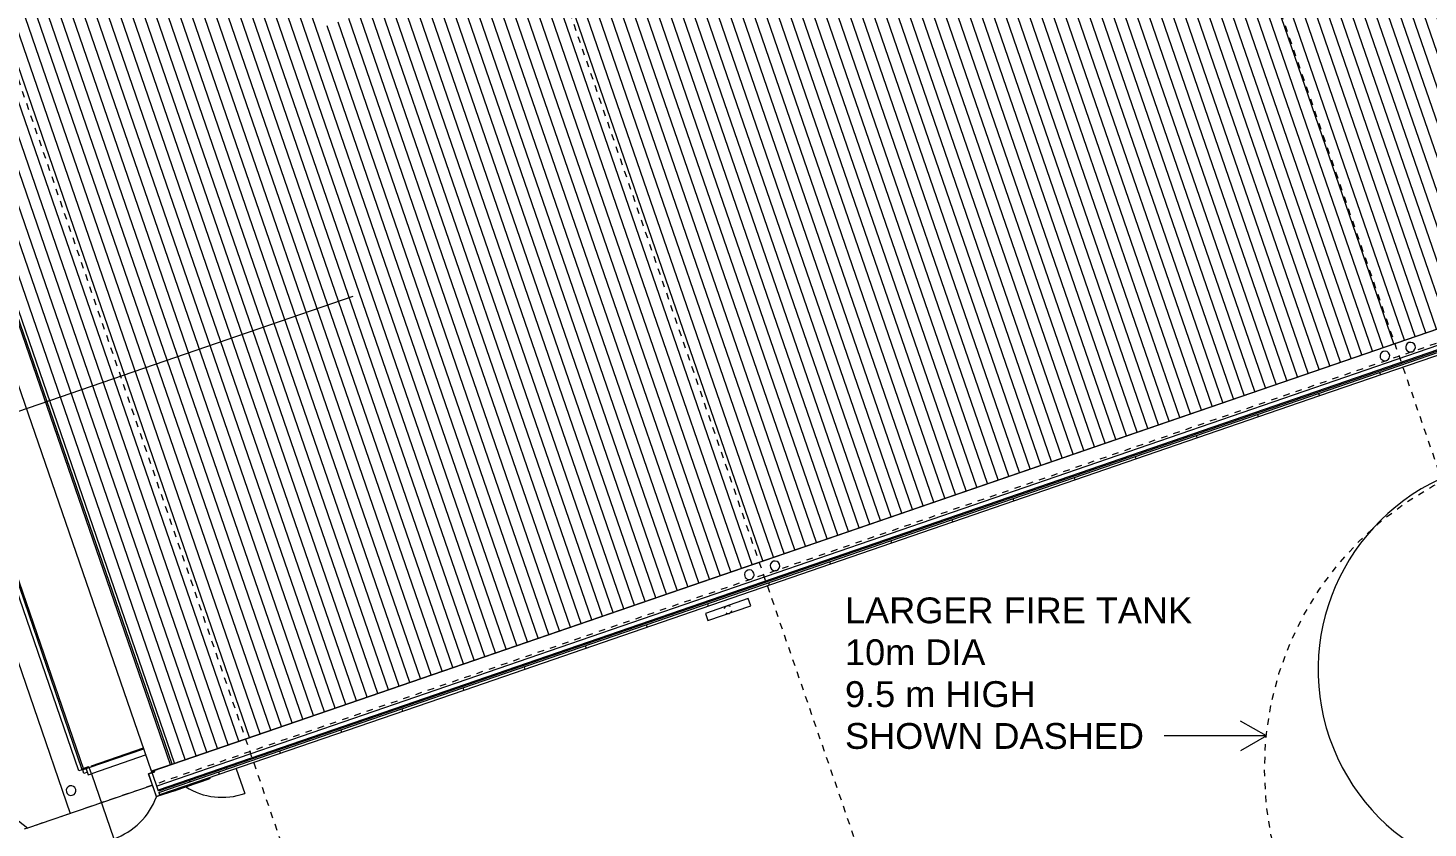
# Model space of a CAD drawing. Header units: metres. Extents: x -2477 to -2336, y 3945 to 4052.
# Drawn here: x -2448.5 to -2426.84, y 3956.71 to 3969.1 of the extents above; entities that cross this region are included whole.
import ezdxf

# ---------------------------------------------------------------- set-up
doc = ezdxf.new("R2010")
doc.units = ezdxf.units.M
doc.linetypes.add('03 Dash Tight', pattern=[0.0045, 0.003, -0.0015])
doc.linetypes.add('Grid Line', pattern=[0.021, 0.012, -0.003, 0.003, -0.003])
for name, color, linetype, lineweight in [('A-DETL', 90, 'Continuous', 13), ('A-DOOR', 31, 'Continuous', 5), ('A-FLOR', 192, 'Continuous', 5), ('A-GENM', 13, 'Continuous', 5), ('A-GLAZ-CWMG', 51, 'Continuous', 5), ('A-ROOF', 132, 'Continuous', 5), ('A-ROOF-OTLN', 132, 'Continuous', 5), ('A-ROOF-PATT', 132, 'Continuous', 5), ('A-WALL', 113, 'Continuous', 5), ('C-PRKG', 70, 'Continuous', 5), ('C-TOPO', 7, 'Continuous', 5), ('F-FIRE', 13, 'Continuous', 5), ('G-ANNO-SYMB', 111, 'Continuous', 5), ('G-ANNO-TEXT', 231, 'Continuous', 5), ('P-SANR-FIXT', 6, 'Continuous', 5), ('S-GRID', 1, 'Continuous', 5)]:
    doc.layers.add(name, color=color, linetype=linetype, lineweight=lineweight)
doc.styles.add('Arial_1', font='arial.ttf', dxfattribs={"height": 0.4})

# ---------------------------------------------------------------- blocks, each defined once
blk = doc.blocks.new('Generic Models 4 - Generic Models 2-823071-ROOF - Part A')
at = {"layer": 'A-GENM'}
for start, end in [(19.0004, 199.0004), (199.0004, 19.0004)]:
    blk.add_arc((-2425.288, 3959.163), 3.25, start, end, dxfattribs=at)
blk = doc.blocks.new('Hydrant_double2 - Hydrant_double-1019330-ROOF - Part A')
at = {"layer": 'F-FIRE'}
for p, q in [((-2397.509, 3973.38), (-2398.171, 3973.152)), ((-2398.132, 3973.039), (-2397.47, 3973.267)), ((-2397.47, 3973.267), (-2397.509, 3973.38)), ((-2398.171, 3973.152), (-2398.132, 3973.039))]:
    blk.add_line(p, q, dxfattribs=at)
for start, end in [(51.9968, 166.004), (231.9968, 346.004)]:
    blk.add_arc((-2397.82, 3973.209), 0.06, start, end, dxfattribs=at)
blk = doc.blocks.new('Downpipe - L Spreader - Default-3251983-ROOF - Part A')
at = {"layer": 'P-SANR-FIXT'}
for start, end in [(360, 180), (180, 360)]:
    blk.add_arc((-0.04, -0.51), 0.075, start, end, dxfattribs=at)
blk = doc.blocks.new('Downpipe - L Spreader - Default-3252010-ROOF - Part A')
at = {"layer": 'P-SANR-FIXT'}
for start, end in [(0, 180), (180, 0)]:
    blk.add_arc((-0.04, 0.51), 0.075, start, end, dxfattribs=at)
blk = doc.blocks.new('Roof Gutters3 - Roof Gutters-1885272-ROOF - Part A')
at = {"layer": 'A-ROOF'}
for p, q in [((-2446.585, 3957.591), (-2453.039, 3976.301)), ((-2446.293, 3957.691), (-2452.747, 3976.401)), ((-2446.268, 3957.701), (-2452.622, 3976.121)), ((-2446.293, 3957.691), (-2446.585, 3957.591)), ((-2446.268, 3957.701), (-2446.293, 3957.691)), ((-2446.538, 3957.587), (-2446.636, 3957.553)), ((-2446.636, 3957.553), (-2446.513, 3957.198)), ((-2446.632, 3957.552), (-2446.537, 3957.583)), ((-2446.511, 3957.201), (-2446.632, 3957.552)), ((-2446.585, 3957.591), (-2446.598, 3957.629)), ((-2446.537, 3957.583), (-2446.538, 3957.587)), ((-2446.22, 3957.293), (-2445.695, 3957.474)), ((-2446.197, 3957.31), (-2445.672, 3957.49)), ((-2446.002, 3957.444), (-2445.995, 3957.425)), ((-2445.672, 3957.49), (-2445.695, 3957.474)), ((-2446.513, 3957.198), (-2446.22, 3957.293)), ((-2446.511, 3957.201), (-2446.207, 3957.306)), ((-2446.221, 3957.296), (-2446.511, 3957.201)), ((-2446.207, 3957.306), (-2446.221, 3957.296)), ((-2446.22, 3957.293), (-2446.197, 3957.31)), ((-2446.197, 3957.31), (-2446.207, 3957.306)), ((-2445.982, 3957.387), (-2445.981, 3957.384))]:
    blk.add_line(p, q, dxfattribs=at)
blk = doc.blocks.new('Bollard_Typical - 150mm Diameter - BOL001 _fixed_-V14-ROOF - Part A')
at = {"layer": 'C-PRKG'}
for start, end in [(360, 180), (180, 0)]:
    blk.add_arc((0.0012, -0.075), 0.075, start, end, dxfattribs=at)
blk = doc.blocks.new('Rectangular Mullion - LVR002 - Swaged Louvre-3392766-ROOF - Part A')
at = {"layer": 'A-GLAZ-CWMG'}
for p, q in [((-2447.711, 3957.596), (-2451.671, 3969.095)), ((-2447.658, 3957.614), (-2451.599, 3969.06)), ((-2451.574, 3969.047), (-2447.639, 3957.621)), ((-2447.658, 3957.614), (-2447.711, 3957.596)), ((-2447.639, 3957.621), (-2447.658, 3957.614))]:
    blk.add_line(p, q, dxfattribs=at)
blk = doc.blocks.new('Rectangular Mullion - LVR002 - Swaged Louvre-3403066-ROOF - Part A')
at = {"layer": 'A-GLAZ-CWMG'}
for p, q in [((-2447.658, 3957.63), (-2447.564, 3957.663)), ((-2447.564, 3957.663), (-2447.557, 3957.644)), ((-2447.652, 3957.611), (-2447.658, 3957.63)), ((-2447.598, 3957.63), (-2447.652, 3957.611)), ((-2447.633, 3957.558), (-2447.652, 3957.611)), ((-2447.579, 3957.576), (-2447.633, 3957.558))]:
    blk.add_line(p, q, dxfattribs=at)
blk = doc.blocks.new('Curtain_Wall_Louvre_DoubleDoor - Louvre Double Door-3474692-ROOF - Part A')
at = {"layer": 'A-DOOR'}
for p, q in [((-1.072, 0.708), (-1.072, 1.114)), ((1.072, 0.05), (1.072, 1.114)), ((1.028, -0.065), (0.177, -0.065)), ((1.028, -0.067), (0.177, -0.067)), ((1.028, -0.05), (1.028, -0.065)), ((1.028, -0.065), (1.028, -0.067))]:
    blk.add_line(p, q, dxfattribs=at)
for centre, start, end in [((-1.072, 0.042), 39.2026, 90), ((1.072, 0.042), 90, 141.1755)]:
    blk.add_arc(centre, 1.072, start, end, dxfattribs=at)
blk = doc.blocks.new('Rectangular Mullion - 50x100mm-3471999-ROOF - Part A')
at = {"layer": 'A-GLAZ-CWMG'}
for p, q in [((-2447.55, 3957.646), (-2446.705, 3957.939)), ((-2447.518, 3957.552), (-2447.55, 3957.646)), ((-2446.672, 3957.844), (-2447.518, 3957.552))]:
    blk.add_line(p, q, dxfattribs=at)
blk = doc.blocks.new('Rectangular Mullion - 50x100mm-1447016-ROOF - Part A')
at = {"layer": 'A-GLAZ-CWMG'}
for p, q in [((-0.05, -0.05), (-0.05, 0.05)), ((-0.05, 0.05), (0, 0.05)), ((0, 0.05), (0, -0.05)), ((0, -0.05), (-0.05, -0.05))]:
    blk.add_line(p, q, dxfattribs=at)

msp = doc.modelspace()

# ---------------------------------------------------------------- hatches: boundary and pattern name
at = {"layer": 'A-ROOF-PATT'}
h = msp.add_hatch(dxfattribs=at)
h.set_pattern_fill('FP_2', color=256, style=0, pattern_type=2)
h.set_pattern_definition([(109, (-11.202, 32.533), (-0.165465751, -0.056974427), [])])
h.paths.add_polyline_path([(-2345.649, 4003.051), (-2345.651, 4003.048), (-2345.65, 4003.05)])
h.paths.add_polyline_path([(-2347.645, 4002.362), (-2347.648, 4002.36), (-2347.647, 4002.361)])
h.paths.add_polyline_path([(-2348.533, 4002.056), (-2348.536, 4002.054), (-2348.534, 4002.056)])
h.paths.add_polyline_path([(-2438.679, 3971.016), (-2438.681, 3971.014), (-2438.68, 3971.016)])
h.paths.add_polyline_path([(-2440.675, 3970.329), (-2440.678, 3970.327), (-2440.678, 3970.328)])
h.paths.add_polyline_path([(-2441.564, 3970.024), (-2441.567, 3970.021), (-2441.565, 3970.023)])
h.paths.add_polyline_path([(-2442.768, 3969.616), (-2442.76, 3969.618), (-2442.767, 3969.617)])
h.paths.add_polyline_path([(-2442.301, 3969.777), (-2442.291, 3969.779), (-2442.3, 3969.777)])
h.paths.add_polyline_path([(-2439.204, 3970.842), (-2439.194, 3970.845), (-2439.203, 3970.843)])
h.paths.add_polyline_path([(-2349.737, 4001.648), (-2349.729, 4001.65), (-2349.736, 4001.649)])
h.paths.add_polyline_path([(-2349.27, 4001.809), (-2349.26, 4001.812), (-2349.269, 4001.809)])
h.paths.add_polyline_path([(-2346.174, 4002.876), (-2346.164, 4002.879), (-2346.173, 4002.877)])
h.paths.add_polyline_path([(-2446.272, 3957.699), (-2397.722, 3974.416), (-2396.789, 3971.706), (-2340.796, 3991.296), (-2344.898, 4003.207), (-2345.402, 4003.034), (-2345.433, 4003.124), (-2346.492, 4002.759), (-2346.495, 4002.757), (-2350.563, 4001.354), (-2350.522, 4001.235), (-2350.526, 4001.234), (-2350.526, 4001.232), (-2350.684, 4001.178), (-2350.684, 4001.178), (-2350.688, 4001.178), (-2350.729, 4001.298), (-2356.039, 3999.47), (-2355.997, 3999.349), (-2356.001, 3999.349), (-2356.001, 3999.347), (-2356.159, 3999.293), (-2356.159, 3999.292), (-2356.163, 3999.293), (-2356.204, 3999.413), (-2361.514, 3997.585), (-2361.472, 3997.464), (-2361.476, 3997.464), (-2361.476, 3997.461), (-2361.634, 3997.407), (-2361.634, 3997.407), (-2361.638, 3997.407), (-2361.679, 3997.528), (-2366.989, 3995.699), (-2366.947, 3995.579), (-2366.951, 3995.579), (-2366.951, 3995.576), (-2367.109, 3995.522), (-2367.109, 3995.522), (-2367.113, 3995.522), (-2367.154, 3995.642), (-2372.464, 3993.814), (-2372.422, 3993.694), (-2372.426, 3993.693), (-2372.426, 3993.691), (-2372.584, 3993.637), (-2372.584, 3993.637), (-2372.588, 3993.637), (-2372.629, 3993.757), (-2377.939, 3991.929), (-2377.897, 3991.809), (-2377.901, 3991.808), (-2377.901, 3991.806), (-2378.059, 3991.752), (-2378.059, 3991.752), (-2378.063, 3991.752), (-2378.104, 3991.872), (-2383.414, 3990.044), (-2383.372, 3989.923), (-2383.376, 3989.923), (-2383.376, 3989.921), (-2383.534, 3989.867), (-2383.534, 3989.866), (-2383.538, 3989.867), (-2383.579, 3989.987), (-2388.889, 3988.159), (-2388.847, 3988.038), (-2388.851, 3988.038), (-2388.851, 3988.035), (-2389.009, 3987.981), (-2389.009, 3987.981), (-2389.013, 3987.981), (-2389.054, 3988.102), (-2394.364, 3986.273), (-2394.322, 3986.153), (-2394.326, 3986.153), (-2394.326, 3986.15), (-2394.484, 3986.096), (-2394.484, 3986.096), (-2394.488, 3986.096), (-2394.529, 3986.216), (-2399.839, 3984.388), (-2399.797, 3984.268), (-2399.801, 3984.267), (-2399.801, 3984.265), (-2399.959, 3984.211), (-2399.959, 3984.211), (-2399.963, 3984.211), (-2400.004, 3984.331), (-2405.314, 3982.503), (-2405.272, 3982.383), (-2405.276, 3982.382), (-2405.276, 3982.38), (-2405.434, 3982.326), (-2405.434, 3982.326), (-2405.438, 3982.326), (-2405.479, 3982.446), (-2410.789, 3980.618), (-2410.747, 3980.497), (-2410.751, 3980.497), (-2410.751, 3980.495), (-2410.909, 3980.441), (-2410.909, 3980.44), (-2410.913, 3980.441), (-2410.954, 3980.561), (-2416.264, 3978.733), (-2416.222, 3978.612), (-2416.226, 3978.612), (-2416.226, 3978.609), (-2416.384, 3978.555), (-2416.384, 3978.555), (-2416.388, 3978.555), (-2416.429, 3978.676), (-2421.739, 3976.847), (-2421.698, 3976.727), (-2421.701, 3976.727), (-2421.701, 3976.724), (-2421.859, 3976.67), (-2421.859, 3976.67), (-2421.863, 3976.67), (-2421.904, 3976.79), (-2427.214, 3974.962), (-2427.173, 3974.842), (-2427.176, 3974.841), (-2427.177, 3974.839), (-2427.334, 3974.785), (-2427.334, 3974.785), (-2427.338, 3974.785), (-2427.38, 3974.905), (-2432.689, 3973.077), (-2432.648, 3972.957), (-2432.651, 3972.956), (-2432.652, 3972.954), (-2432.809, 3972.9), (-2432.809, 3972.9), (-2432.813, 3972.9), (-2432.855, 3973.02), (-2438.164, 3971.192), (-2438.123, 3971.071), (-2438.126, 3971.071), (-2438.127, 3971.069), (-2438.284, 3971.015), (-2438.284, 3971.014), (-2438.288, 3971.015), (-2438.331, 3971.135), (-2438.545, 3971.061), (-2438.577, 3971.05), (-2438.608, 3971.039), (-2438.648, 3971.026), (-2438.729, 3970.998), (-2438.969, 3970.916), (-2439.204, 3970.835), (-2439.245, 3970.82), (-2443.461, 3969.368), (-2443.432, 3969.279), (-2443.952, 3969.1), (-2444.003, 3969.247), (-2443.481, 3969.427), (-2443.464, 3969.377), (-2438.333, 3971.144), (-2438.353, 3971.203), (-2438.348, 3971.201), (-2438.348, 3971.203), (-2438.347, 3971.204), (-2438.19, 3971.257), (-2438.191, 3971.257), (-2438.187, 3971.26), (-2438.167, 3971.199), (-2432.857, 3973.027), (-2432.878, 3973.088), (-2432.873, 3973.086), (-2432.873, 3973.088), (-2432.872, 3973.089), (-2432.715, 3973.142), (-2432.715, 3973.143), (-2432.712, 3973.145), (-2432.692, 3973.084), (-2427.382, 3974.913), (-2427.403, 3974.973), (-2427.398, 3974.971), (-2427.398, 3974.973), (-2427.397, 3974.974), (-2427.24, 3975.027), (-2427.24, 3975.028), (-2427.237, 3975.03), (-2427.217, 3974.97), (-2421.907, 3976.798), (-2421.928, 3976.858), (-2421.923, 3976.856), (-2421.923, 3976.859), (-2421.922, 3976.859), (-2421.765, 3976.913), (-2421.765, 3976.913), (-2421.762, 3976.915), (-2421.742, 3976.855), (-2416.432, 3978.683), (-2416.453, 3978.743), (-2416.448, 3978.741), (-2416.448, 3978.744), (-2416.436, 3978.748), (-2416.29, 3978.798), (-2416.29, 3978.798), (-2416.287, 3978.8), (-2416.267, 3978.74), (-2410.957, 3980.568), (-2410.978, 3980.629), (-2410.973, 3980.627), (-2410.973, 3980.629), (-2410.972, 3980.63), (-2410.815, 3980.683), (-2410.815, 3980.683), (-2410.812, 3980.686), (-2410.792, 3980.625), (-2405.482, 3982.453), (-2405.503, 3982.514), (-2405.498, 3982.512), (-2405.498, 3982.514), (-2405.497, 3982.515), (-2405.34, 3982.568), (-2405.34, 3982.569), (-2405.337, 3982.571), (-2405.316, 3982.51), (-2400.007, 3984.339), (-2400.028, 3984.399), (-2400.023, 3984.397), (-2400.023, 3984.399), (-2400.022, 3984.4), (-2399.865, 3984.453), (-2399.865, 3984.454), (-2399.862, 3984.456), (-2399.841, 3984.396), (-2394.532, 3986.224), (-2394.553, 3986.284), (-2394.548, 3986.282), (-2394.548, 3986.285), (-2394.547, 3986.285), (-2394.39, 3986.339), (-2394.39, 3986.339), (-2394.387, 3986.341), (-2394.366, 3986.281), (-2389.057, 3988.109), (-2389.078, 3988.17), (-2389.073, 3988.167), (-2389.073, 3988.17), (-2389.072, 3988.17), (-2388.915, 3988.224), (-2388.915, 3988.224), (-2388.912, 3988.227), (-2388.891, 3988.166), (-2383.582, 3989.994), (-2383.603, 3990.055), (-2383.598, 3990.053), (-2383.598, 3990.055), (-2383.597, 3990.056), (-2383.44, 3990.109), (-2383.44, 3990.109), (-2383.437, 3990.112), (-2383.416, 3990.051), (-2378.107, 3991.879), (-2378.126, 3991.94), (-2378.123, 3991.938), (-2378.123, 3991.94), (-2378.121, 3991.941), (-2377.965, 3991.994), (-2377.965, 3991.995), (-2377.962, 3991.997), (-2377.941, 3991.936), (-2372.632, 3993.765), (-2372.653, 3993.825), (-2372.648, 3993.823), (-2372.648, 3993.825), (-2372.646, 3993.826), (-2372.49, 3993.879), (-2372.49, 3993.88), (-2372.487, 3993.882), (-2372.466, 3993.822), (-2367.157, 3995.65), (-2367.178, 3995.71), (-2367.173, 3995.708), (-2367.173, 3995.711), (-2367.171, 3995.711), (-2367.015, 3995.765), (-2367.015, 3995.765), (-2367.012, 3995.767), (-2366.991, 3995.707), (-2361.682, 3997.535), (-2361.703, 3997.596), (-2361.698, 3997.593), (-2361.698, 3997.596), (-2361.696, 3997.596), (-2361.54, 3997.65), (-2361.54, 3997.65), (-2361.537, 3997.653), (-2361.516, 3997.592), (-2356.207, 3999.42), (-2356.228, 3999.481), (-2356.223, 3999.479), (-2356.223, 3999.481), (-2356.221, 3999.482), (-2356.065, 3999.535), (-2356.065, 3999.535), (-2356.062, 3999.538), (-2356.041, 3999.477), (-2350.732, 4001.305), (-2350.753, 4001.366), (-2350.748, 4001.364), (-2350.748, 4001.366), (-2350.746, 4001.367), (-2350.59, 4001.42), (-2350.59, 4001.421), (-2350.587, 4001.423), (-2350.565, 4001.362), (-2350.377, 4001.427), (-2350.321, 4001.447), (-2345.436, 4003.132), (-2345.453, 4003.181), (-2344.949, 4003.355), (-2346.35, 4007.43), (-2346.327, 4007.439), (-2346.303, 4007.449), (-2347.927, 4012.168), (-2347.627, 4012.271), (-2345.999, 4007.55), (-2345.998, 4007.55), (-2347.624, 4012.274), (-2452.621, 3976.12), (-2446.268, 3957.701)])

# ---------------------------------------------------------------- linework, layer by layer
at = {"layer": 'A-DETL', "linetype": '03 Dash Tight', "lineweight": 5}
msp.add_circle((-2424.37, 3957.616), 5, dxfattribs=at)
at = {"layer": 'A-FLOR'}
for p, q in [((-2452.238, 3969.702), (-2447.843, 3956.937)), ((-2448.498, 3956.712), (-2446.574, 3957.374))]:
    msp.add_line(p, q, dxfattribs=at)
at = {"layer": 'A-ROOF'}
msp.add_line((-2446.272, 3957.699), (-2398.037, 3974.308), dxfattribs=at)
at = {"layer": 'A-ROOF-OTLN'}
for p, q in [((-2398.038, 3974.302), (-2446.582, 3957.587)), ((-2397.96, 3974.076), (-2446.504, 3957.36)), ((-2397.939, 3974.014), (-2446.483, 3957.299)), ((-2446.577, 3957.573), (-2446.583, 3957.592)), ((-2446.483, 3957.299), (-2446.576, 3957.57))]:
    msp.add_line(p, q, dxfattribs=at)
at = {"layer": 'A-WALL'}
for p, q in [((-2397.933, 3973.996), (-2446.479, 3957.28)), ((-2428.532, 3963.438), (-2420.968, 3966.043)), ((-2422.846, 3965.354), (-2428.519, 3963.401)), ((-2427.587, 3963.764), (-2427.574, 3963.726)), ((-2436.096, 3960.834), (-2428.532, 3963.438)), ((-2428.519, 3963.401), (-2436.083, 3960.796)), ((-2428.532, 3963.438), (-2428.519, 3963.401)), ((-2429.478, 3963.113), (-2429.465, 3963.075)), ((-2430.423, 3962.787), (-2430.41, 3962.749)), ((-2431.369, 3962.462), (-2431.356, 3962.424)), ((-2432.314, 3962.136), (-2432.301, 3962.098)), ((-2433.26, 3961.811), (-2433.247, 3961.773)), ((-2434.205, 3961.485), (-2434.192, 3961.447)), ((-2435.151, 3961.159), (-2435.138, 3961.122)), ((-2441.769, 3958.88), (-2436.096, 3960.834)), ((-2436.083, 3960.796), (-2441.756, 3958.843)), ((-2436.096, 3960.834), (-2436.083, 3960.796)), ((-2437.042, 3960.508), (-2437.029, 3960.47)), ((-2437.987, 3960.183), (-2437.974, 3960.145)), ((-2438.933, 3959.857), (-2438.92, 3959.819)), ((-2439.878, 3959.532), (-2439.865, 3959.494)), ((-2440.824, 3959.206), (-2440.811, 3959.168)), ((-2446.474, 3957.261), (-2441.769, 3958.88)), ((-2441.756, 3958.843), (-2446.461, 3957.223)), ((-2441.769, 3958.88), (-2441.756, 3958.843)), ((-2442.715, 3958.555), (-2442.702, 3958.517)), ((-2443.66, 3958.229), (-2443.647, 3958.191)), ((-2444.606, 3957.904), (-2444.593, 3957.866)), ((-2445.425, 3957.643), (-2445.419, 3957.624)), ((-2446.579, 3957.572), (-2446.586, 3957.591)), ((-2446.479, 3957.28), (-2446.578, 3957.569)), ((-2445.551, 3957.578), (-2445.538, 3957.54)), ((-2446.474, 3957.261), (-2446.461, 3957.223))]:
    msp.add_line(p, q, dxfattribs=at)
at = {"layer": 'C-TOPO'}
msp.add_arc((-2442.441, 3964.627), 9.967, 198.9114, 232.5749, dxfattribs=at)
at = {"layer": 'G-ANNO-SYMB'}
msp.add_line((-2453.274, 3961.571), (-2443.468, 3964.944), dxfattribs=at)
at = {"layer": 'G-ANNO-TEXT', "color": 253}
for p, q in [((-2429.338, 3958.137), (-2429.738, 3958.368)), ((-2430.136, 3958.137), (-2430.922, 3958.137)), ((-2429.338, 3958.137), (-2430.136, 3958.137)), ((-2429.338, 3958.137), (-2429.738, 3957.906))]:
    msp.add_line(p, q, dxfattribs=at)
at = {"layer": 'S-GRID', "linetype": 'Grid Line'}
for p, q in [((-2424.649, 3956.368), (-2446.221, 4019.017)), ((-2434.482, 3952.982), (-2456.055, 4015.631)), ((-2442.429, 3950.246), (-2464.001, 4012.895)), ((-2338.592, 3994.556), (-2467.185, 3950.277))]:
    msp.add_line(p, q, dxfattribs=at)

# ---------------------------------------------------------------- block references
at = {"layer": 'A-DOOR', "rotation": 199.0637739537277}
msp.add_blockref('Curtain_Wall_Louvre_DoubleDoor - Louvre Double Door-3474692-ROOF - Part A', (-2446.521, 3957.949), dxfattribs=at)
at = {"layer": 'A-GENM'}
msp.add_blockref('Generic Models 4 - Generic Models 2-823071-ROOF - Part A', (0, 0), dxfattribs=at)
at = {"layer": 'A-GLAZ-CWMG'}
for name in ['Rectangular Mullion - LVR002 - Swaged Louvre-3392766-ROOF - Part A', 'Rectangular Mullion - 50x100mm-3471999-ROOF - Part A', 'Rectangular Mullion - LVR002 - Swaged Louvre-3403066-ROOF - Part A']:
    msp.add_blockref(name, (0, 0), dxfattribs=at)
at = {"layer": 'A-GLAZ-CWMG', "extrusion": (0, 0, -1), "rotation": 340.9362260462722}
msp.add_blockref('Rectangular Mullion - 50x100mm-1447016-ROOF - Part A', (2447.581, 3957.583), dxfattribs=at)
at = {"layer": 'A-ROOF'}
msp.add_blockref('Roof Gutters3 - Roof Gutters-1885272-ROOF - Part A', (0, 0), dxfattribs=at)
at = {"layer": 'C-PRKG', "rotation": 14.44475166208499}
msp.add_blockref('Bollard_Typical - 150mm Diameter - BOL001 _fixed_-V14-ROOF - Part A', (-2447.851, 3957.364), dxfattribs=at)
at = {"layer": 'F-FIRE'}
msp.add_blockref('Hydrant_double2 - Hydrant_double-1019330-ROOF - Part A', (-39.847, -13.117), dxfattribs=at)
at = {"layer": 'P-SANR-FIXT'}
for name, p, rotation in [('Downpipe - L Spreader - Default-3251983-ROOF - Part A', (-2427.237, 3964.651), 19.00040711873622), ('Downpipe - L Spreader - Default-3252010-ROOF - Part A', (-2427.709, 3964.489), 199.0004071186972), ('Downpipe - L Spreader - Default-3252010-ROOF - Part A', (-2437.543, 3961.103), 199.0004071186972), ('Downpipe - L Spreader - Default-3251983-ROOF - Part A', (-2437.07, 3961.265), 19.00040711873622)]:
    msp.add_blockref(name, p, dxfattribs=dict(at, rotation=rotation))

# ---------------------------------------------------------------- texts
at = {"layer": 'G-ANNO-TEXT', "color": 253, "char_height": 0.4, "attachment_point": 1, "style": 'Arial_1'}
for s, insert, width in [('LARGER FIRE TANK', (-2435.858, 3960.281), 6.63797), ('10m DIA', (-2435.858, 3959.633), 2.69367), ('9.5 m HIGH', (-2435.858, 3958.985), 3.63966), ('SHOWN DASHED', (-2435.858, 3958.337), 5.74008)]:
    msp.add_mtext(s, dxfattribs=dict(at, insert=insert, width=width))

doc.saveas('drawing.dxf')
